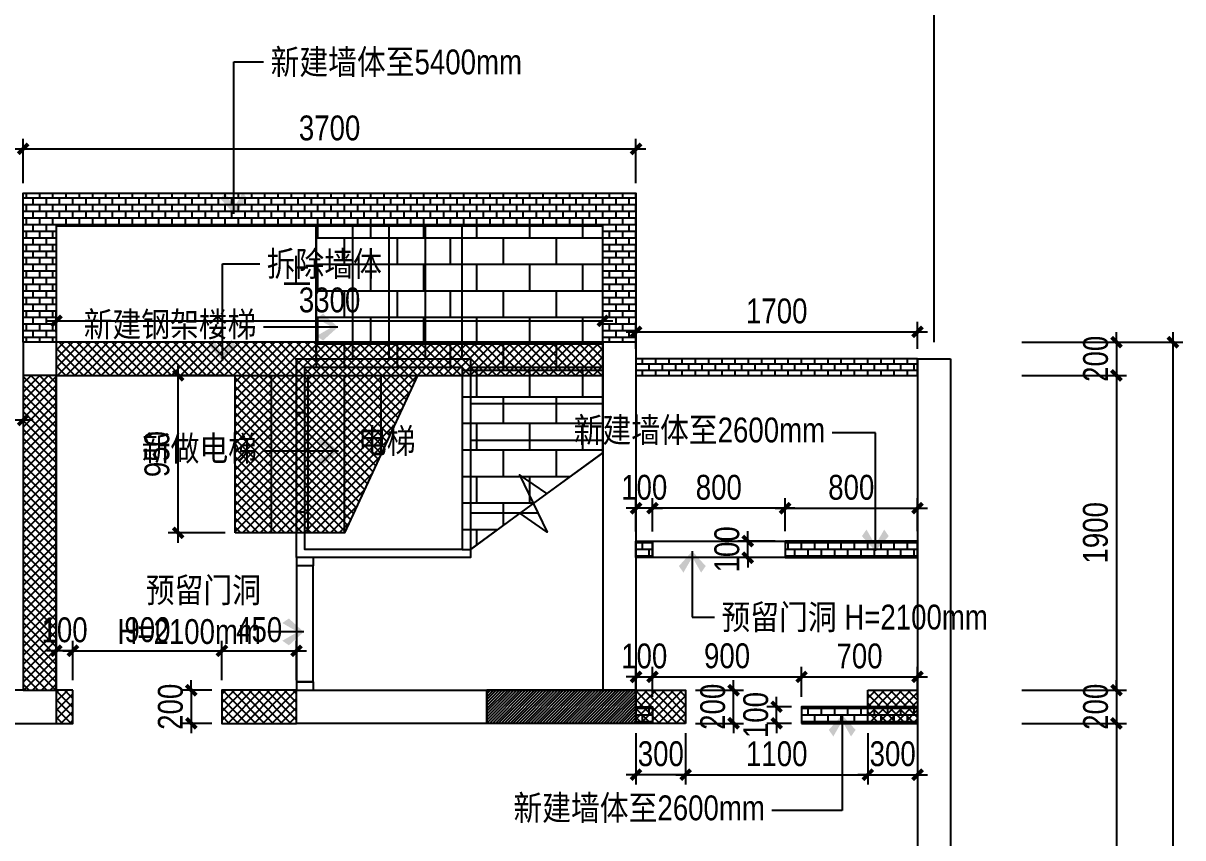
# Model space of a CAD drawing. Extents: x 160245 to 405305, y -111140 to 232735.
# Drawn here: x 334220 to 341222, y 49819 to 54735 of the extents above; entities that cross this region are included whole.
import ezdxf

# ---------------------------------------------------------------- set-up
doc = ezdxf.new("R2010")
doc.units = 0
doc.header["$LTSCALE"] = 10
doc.header["$MEASUREMENT"] = 0
doc.linetypes.add('DASH', pattern=[0.35, 0.25, -0.1])
doc.linetypes.add('HIDDEN', pattern=[0.375, 0.25, -0.125])
doc.layers.get('Defpoints').update_dxf_attribs({"color": 229})
for name, color, linetype in [('P-N wall 新建隔墙', 241, 'Continuous'), ('P-N wall 新建隔墙2', 241, 'Continuous'), ('P-O wall 原始墙体', 245, 'Continuous'), ('P-O wall 拆除墙体', 245, 'Continuous'), ('P-o 原建筑尺寸', 8, 'Continuous'), ('P-Stair 楼梯（原建筑设备）', 159, 'Continuous'), ('P-Text  平面文字', 9, 'Continuous')]:
    doc.layers.add(name, color=color, linetype=linetype)
doc.styles.add('PDC DIM', font='PMingLiU-ExtB.ttf', dxfattribs={"width": 0.85})
doc.dimstyles.new('PDC-A2', dxfattribs={"dimscale": 0, "dimtxt": 2.5, "dimasz": 1, "dimexe": 1, "dimexo": 1, "dimgap": 0.7, "dimtad": 1, "dimdec": 0, "dimtxsty": 'PDC DIM', "dimblk": 'ARCHTICK', "dimcen": 1, "dimdle": 1, "dimclrd": 8, "dimclre": 8, "dimclrt": 9, "dimadec": 0, "dimazin": 0, "dimtfac": 1, "dimtdec": 0, "dimtix": 1, "dimtmove": 2, "dimatfit": 3, "dimldrblk": 'PDC A2 T R', "dimfxl": 10, "dimfxlon": 1, "dimarcsym": 0})

# ---------------------------------------------------------------- blocks, each defined once
blk = doc.blocks.new('_ArchTick')
at = {"color": 0, "linetype": 'ByBlock', "const_width": 0.4}
blk.add_lwpolyline([(-0.5, -0.5), (0.5, 0.5)], dxfattribs=at)
blk = doc.blocks.new('*D1869')
at = {"layer": 'Defpoints', "color": 0, "transparency": 16777216}
for p in [(340190.6, 52809.4), (340190.6, 52609.4), (340821.4, 52609.4)]:
    blk.add_point(p, dxfattribs=at)
at = {"layer": 'P-o 原建筑尺寸', "color": 8, "lineweight": -2, "transparency": 16777216}
for p, q in [((340821.4, 52809.4), (340821.4, 52869.4)), ((340250.6, 52809.4), (340881.4, 52809.4)), ((340821.4, 52809.4), (340821.4, 52609.4)), ((340250.6, 52609.4), (340881.4, 52609.4)), ((340821.4, 52609.4), (340821.4, 52549.4))]:
    blk.add_line(p, q, dxfattribs=at)
at = {"layer": 'P-o 原建筑尺寸', "color": 8, "lineweight": -2, "transparency": 16777216, "xscale": 60, "yscale": 60, "zscale": 60}
for p, rotation in [((340821.4, 52809.4), 270), ((340821.4, 52609.4), 90)]:
    blk.add_blockref('_ArchTick', p, dxfattribs=dict(at, rotation=rotation))
at = {"layer": 'P-o 原建筑尺寸', "color": 9, "transparency": 16777216, "insert": (340695.9, 52709.4), "char_height": 150, "attachment_point": 5, "rotation": 90, "style": 'PDC DIM'}
blk.add_mtext('200', dxfattribs=at)
blk = doc.blocks.new('PDC A2 T R')
at = {"color": 0, "linetype": 'ByBlock'}
blk.add_line((0, 0), (-2, 0), dxfattribs=at)
for points in [[(-2.15, 0.89), (-1.49, 1.35), (-0.6, 0), (0, 0)], [(-2.15, -0.89), (-1.49, -1.35), (-0.6, 0), (0, 0)]]:
    blk.add_solid(points, dxfattribs=at)
blk = doc.blocks.new('*D1870')
at = {"layer": 'Defpoints', "color": 0, "transparency": 16777216}
for p in [(340190.6, 52609.4), (340190.6, 50709.4), (340821.4, 50709.4)]:
    blk.add_point(p, dxfattribs=at)
at = {"layer": 'P-o 原建筑尺寸', "color": 8, "lineweight": -2, "transparency": 16777216}
for p, q in [((340821.4, 52669.4), (340821.4, 50649.4)), ((340250.6, 52609.4), (340881.4, 52609.4)), ((340250.6, 50709.4), (340881.4, 50709.4))]:
    blk.add_line(p, q, dxfattribs=at)
at = {"layer": 'P-o 原建筑尺寸', "color": 8, "lineweight": -2, "transparency": 16777216, "xscale": 60, "yscale": 60, "zscale": 60}
for p, rotation in [((340821.4, 52609.4), 90), ((340821.4, 50709.4), 270)]:
    blk.add_blockref('_ArchTick', p, dxfattribs=dict(at, rotation=rotation))
at = {"layer": 'P-o 原建筑尺寸', "color": 9, "transparency": 16777216, "insert": (340694.9, 51659.4), "char_height": 150, "attachment_point": 5, "rotation": 90, "style": 'PDC DIM'}
blk.add_mtext('1900', dxfattribs=at)
blk = doc.blocks.new('*D1871')
at = {"layer": 'Defpoints', "color": 0, "transparency": 16777216}
for p in [(340190.6, 50709.4), (340190.6, 50509.4), (340821.4, 50509.4)]:
    blk.add_point(p, dxfattribs=at)
at = {"layer": 'P-o 原建筑尺寸', "color": 8, "lineweight": -2, "transparency": 16777216}
for p, q in [((340821.4, 50709.4), (340821.4, 50769.4)), ((340250.6, 50709.4), (340881.4, 50709.4)), ((340821.4, 50709.4), (340821.4, 50509.4)), ((340250.6, 50509.4), (340881.4, 50509.4)), ((340821.4, 50509.4), (340821.4, 50449.4))]:
    blk.add_line(p, q, dxfattribs=at)
at = {"layer": 'P-o 原建筑尺寸', "color": 8, "lineweight": -2, "transparency": 16777216, "xscale": 60, "yscale": 60, "zscale": 60}
for p, rotation in [((340821.4, 50709.4), 270), ((340821.4, 50509.4), 90)]:
    blk.add_blockref('_ArchTick', p, dxfattribs=dict(at, rotation=rotation))
at = {"layer": 'P-o 原建筑尺寸', "color": 9, "transparency": 16777216, "insert": (340695.9, 50609.4), "char_height": 150, "attachment_point": 5, "rotation": 90, "style": 'PDC DIM'}
blk.add_mtext('200', dxfattribs=at)
blk = doc.blocks.new('*D1872')
at = {"layer": 'Defpoints', "color": 0, "transparency": 16777216}
for p in [(340190.6, 50509.4), (340190.6, 46209.4), (340821.4, 46209.4)]:
    blk.add_point(p, dxfattribs=at)
at = {"layer": 'P-o 原建筑尺寸', "color": 8, "lineweight": -2, "transparency": 16777216}
for p, q in [((340821.4, 50569.4), (340821.4, 46149.4)), ((340250.6, 50509.4), (340881.4, 50509.4)), ((340250.6, 46209.4), (340881.4, 46209.4))]:
    blk.add_line(p, q, dxfattribs=at)
at = {"layer": 'P-o 原建筑尺寸', "color": 8, "lineweight": -2, "transparency": 16777216, "xscale": 60, "yscale": 60, "zscale": 60}
for p, rotation in [((340821.4, 50509.4), 90), ((340821.4, 46209.4), 270)]:
    blk.add_blockref('_ArchTick', p, dxfattribs=dict(at, rotation=rotation))
at = {"layer": 'P-o 原建筑尺寸', "color": 9, "transparency": 16777216, "insert": (340695.9, 48359.4), "char_height": 150, "attachment_point": 5, "rotation": 90, "style": 'PDC DIM'}
blk.add_mtext('4300', dxfattribs=at)
blk = doc.blocks.new('*D1874')
at = {"layer": 'Defpoints', "color": 0, "transparency": 16777216}
for p in [(340074.7, 52809.4), (340074.7, 46009.4), (341162, 46009.4)]:
    blk.add_point(p, dxfattribs=at)
at = {"layer": 'P-o 原建筑尺寸', "color": 8, "lineweight": -2, "transparency": 16777216}
for p, q in [((341162, 52869.4), (341162, 45949.4)), ((340562, 52809.4), (341222, 52809.4)), ((340562, 46009.4), (341222, 46009.4))]:
    blk.add_line(p, q, dxfattribs=at)
at = {"layer": 'P-o 原建筑尺寸', "color": 8, "lineweight": -2, "transparency": 16777216, "xscale": 60, "yscale": 60, "zscale": 60}
for p, rotation in [((341162, 52809.4), 90), ((341162, 46009.4), 270)]:
    blk.add_blockref('_ArchTick', p, dxfattribs=dict(at, rotation=rotation))
at = {"layer": 'P-o 原建筑尺寸', "color": 9, "transparency": 16777216, "insert": (341035.5, 49409.4), "char_height": 150, "attachment_point": 5, "rotation": 90, "style": 'PDC DIM'}
blk.add_mtext('6800', dxfattribs=at)
blk = doc.blocks.new('*D1958')
at = {"layer": 'Defpoints', "color": 0, "transparency": 16777216}
for p in [(335870.2, 50947.3), (335420.2, 50709.4), (335870.2, 50709.4)]:
    blk.add_point(p, dxfattribs=at)
at = {"layer": 'P-O wall 拆除墙体', "color": 8, "lineweight": -2, "transparency": 16777216}
for p, q in [((335420.2, 50769.4), (335420.2, 51007.3)), ((335870.2, 50769.4), (335870.2, 51007.3)), ((335360.2, 50947.3), (335930.2, 50947.3))]:
    blk.add_line(p, q, dxfattribs=at)
at = {"layer": 'P-O wall 拆除墙体', "color": 8, "lineweight": -2, "transparency": 16777216, "xscale": 60, "yscale": 60, "zscale": 60, "rotation": 180}
blk.add_blockref('_ArchTick', (335420.2, 50947.3), dxfattribs=at)
at = {"layer": 'P-O wall 拆除墙体', "color": 8, "lineweight": -2, "transparency": 16777216, "xscale": 60, "yscale": 60, "zscale": 60}
blk.add_blockref('_ArchTick', (335870.2, 50947.3), dxfattribs=at)
at = {"layer": 'P-O wall 拆除墙体', "color": 9, "transparency": 16777216, "insert": (335645.2, 51074.2), "char_height": 150, "attachment_point": 5, "style": 'PDC DIM'}
blk.add_mtext('450', dxfattribs=at)
blk = doc.blocks.new('*D1959')
at = {"layer": 'Defpoints', "color": 0, "transparency": 16777216}
for p in [(335420.2, 50709.4), (335235.2, 50509.4), (335420.2, 50509.4)]:
    blk.add_point(p, dxfattribs=at)
at = {"layer": 'P-O wall 拆除墙体', "color": 8, "lineweight": -2, "transparency": 16777216}
for p, q in [((335235.2, 50709.4), (335235.2, 50769.4)), ((335360.2, 50709.4), (335175.2, 50709.4)), ((335235.2, 50709.4), (335235.2, 50509.4)), ((335360.2, 50509.4), (335175.2, 50509.4)), ((335235.2, 50509.4), (335235.2, 50449.4))]:
    blk.add_line(p, q, dxfattribs=at)
at = {"layer": 'P-O wall 拆除墙体', "color": 8, "lineweight": -2, "transparency": 16777216, "xscale": 60, "yscale": 60, "zscale": 60}
for p, rotation in [((335235.2, 50709.4), 270), ((335235.2, 50509.4), 90)]:
    blk.add_blockref('_ArchTick', p, dxfattribs=dict(at, rotation=rotation))
at = {"layer": 'P-O wall 拆除墙体', "color": 9, "transparency": 16777216, "insert": (335109.7, 50609.4), "char_height": 150, "attachment_point": 5, "rotation": 90, "style": 'PDC DIM'}
blk.add_mtext('200', dxfattribs=at)
blk = doc.blocks.new('*D1960')
at = {"layer": 'Defpoints', "color": 0, "transparency": 16777216}
for p in [(334420.2, 50947.3), (334420.2, 50709.4), (334520.2, 50709.4)]:
    blk.add_point(p, dxfattribs=at)
at = {"layer": 'P-O wall 拆除墙体', "color": 8, "lineweight": -2, "transparency": 16777216}
for p, q in [((334420.2, 50769.4), (334420.2, 51007.3)), ((334520.2, 50769.4), (334520.2, 51007.3)), ((334420.2, 50947.3), (334360.2, 50947.3)), ((334520.2, 50947.3), (334420.2, 50947.3)), ((334520.2, 50947.3), (334580.2, 50947.3))]:
    blk.add_line(p, q, dxfattribs=at)
at = {"layer": 'P-O wall 拆除墙体', "color": 8, "lineweight": -2, "transparency": 16777216, "xscale": 60, "yscale": 60, "zscale": 60}
blk.add_blockref('_ArchTick', (334420.2, 50947.3), dxfattribs=at)
at = {"layer": 'P-O wall 拆除墙体', "color": 8, "lineweight": -2, "transparency": 16777216, "xscale": 60, "yscale": 60, "zscale": 60, "rotation": 180}
blk.add_blockref('_ArchTick', (334520.2, 50947.3), dxfattribs=at)
at = {"layer": 'P-O wall 拆除墙体', "color": 9, "transparency": 16777216, "insert": (334470.2, 51072.8), "char_height": 150, "attachment_point": 5, "style": 'PDC DIM'}
blk.add_mtext('100', dxfattribs=at)
blk = doc.blocks.new('*D1961')
at = {"layer": 'Defpoints', "color": 0, "transparency": 16777216}
for p in [(335156.3, 52609.4), (335500.2, 52609.4), (335500.2, 51659.4)]:
    blk.add_point(p, dxfattribs=at)
at = {"layer": 'P-O wall 拆除墙体', "color": 8, "lineweight": -2, "transparency": 16777216}
for p, q in [((335156.3, 51599.4), (335156.3, 52669.4)), ((335440.2, 52609.4), (335096.3, 52609.4)), ((335440.2, 51659.4), (335096.3, 51659.4))]:
    blk.add_line(p, q, dxfattribs=at)
at = {"layer": 'P-O wall 拆除墙体', "color": 8, "lineweight": -2, "transparency": 16777216, "xscale": 60, "yscale": 60, "zscale": 60}
for p, rotation in [((335156.3, 52609.4), 90), ((335156.3, 51659.4), 270)]:
    blk.add_blockref('_ArchTick', p, dxfattribs=dict(at, rotation=rotation))
at = {"layer": 'P-O wall 拆除墙体', "color": 9, "transparency": 16777216, "insert": (335028.4, 52134.4), "char_height": 150, "attachment_point": 5, "rotation": 90, "style": 'PDC DIM'}
blk.add_mtext('950', dxfattribs=at)
blk = doc.blocks.new('*D1962')
at = {"layer": 'Defpoints', "color": 0, "transparency": 16777216}
for p in [(337920.2, 50509.4), (338220.2, 50509.4), (337920.2, 50199.5)]:
    blk.add_point(p, dxfattribs=at)
at = {"layer": 'P-O wall 拆除墙体', "color": 8, "lineweight": -2, "transparency": 16777216}
for p, q in [((337920.2, 50449.4), (337920.2, 50139.5)), ((338220.2, 50449.4), (338220.2, 50139.5)), ((337920.2, 50199.5), (337860.2, 50199.5)), ((338220.2, 50199.5), (337920.2, 50199.5)), ((338220.2, 50199.5), (338280.2, 50199.5))]:
    blk.add_line(p, q, dxfattribs=at)
at = {"layer": 'P-O wall 拆除墙体', "color": 8, "lineweight": -2, "transparency": 16777216, "xscale": 60, "yscale": 60, "zscale": 60}
blk.add_blockref('_ArchTick', (337920.2, 50199.5), dxfattribs=at)
at = {"layer": 'P-O wall 拆除墙体', "color": 8, "lineweight": -2, "transparency": 16777216, "xscale": 60, "yscale": 60, "zscale": 60, "rotation": 180}
blk.add_blockref('_ArchTick', (338220.2, 50199.5), dxfattribs=at)
at = {"layer": 'P-O wall 拆除墙体', "color": 9, "transparency": 16777216, "insert": (338070.2, 50325), "char_height": 150, "attachment_point": 5, "style": 'PDC DIM'}
blk.add_mtext('300', dxfattribs=at)
blk = doc.blocks.new('*D1963')
at = {"layer": 'Defpoints', "color": 0, "transparency": 16777216}
for p in [(339320.2, 50509.4), (339620.2, 50509.4), (339620.2, 50199.5)]:
    blk.add_point(p, dxfattribs=at)
at = {"layer": 'P-O wall 拆除墙体', "color": 8, "lineweight": -2, "transparency": 16777216}
for p, q in [((339320.2, 50449.4), (339320.2, 50139.5)), ((339620.2, 50449.4), (339620.2, 50139.5)), ((339320.2, 50199.5), (339260.2, 50199.5)), ((339320.2, 50199.5), (339620.2, 50199.5)), ((339620.2, 50199.5), (339680.2, 50199.5))]:
    blk.add_line(p, q, dxfattribs=at)
at = {"layer": 'P-O wall 拆除墙体', "color": 8, "lineweight": -2, "transparency": 16777216, "xscale": 60, "yscale": 60, "zscale": 60}
blk.add_blockref('_ArchTick', (339320.2, 50199.5), dxfattribs=at)
at = {"layer": 'P-O wall 拆除墙体', "color": 8, "lineweight": -2, "transparency": 16777216, "xscale": 60, "yscale": 60, "zscale": 60, "rotation": 180}
blk.add_blockref('_ArchTick', (339620.2, 50199.5), dxfattribs=at)
at = {"layer": 'P-O wall 拆除墙体', "color": 9, "transparency": 16777216, "insert": (339470.2, 50325), "char_height": 150, "attachment_point": 5, "style": 'PDC DIM'}
blk.add_mtext('300', dxfattribs=at)
blk = doc.blocks.new('*D1964')
at = {"layer": 'Defpoints', "color": 0, "transparency": 16777216}
for p in [(338220.2, 50709.4), (338509.6, 50709.4), (338220.2, 50509.4)]:
    blk.add_point(p, dxfattribs=at)
at = {"layer": 'P-O wall 拆除墙体', "color": 8, "lineweight": -2, "transparency": 16777216}
for p, q in [((338509.6, 50709.4), (338509.6, 50769.4)), ((338280.2, 50709.4), (338569.6, 50709.4)), ((338509.6, 50509.4), (338509.6, 50709.4)), ((338280.2, 50509.4), (338569.6, 50509.4)), ((338509.6, 50509.4), (338509.6, 50449.4))]:
    blk.add_line(p, q, dxfattribs=at)
at = {"layer": 'P-O wall 拆除墙体', "color": 8, "lineweight": -2, "transparency": 16777216, "xscale": 60, "yscale": 60, "zscale": 60}
for p, rotation in [((338509.6, 50709.4), 270), ((338509.6, 50509.4), 90)]:
    blk.add_blockref('_ArchTick', p, dxfattribs=dict(at, rotation=rotation))
at = {"layer": 'P-O wall 拆除墙体', "color": 9, "transparency": 16777216, "insert": (338384.1, 50609.4), "char_height": 150, "attachment_point": 5, "rotation": 90, "style": 'PDC DIM'}
blk.add_mtext('200', dxfattribs=at)
blk = doc.blocks.new('*D1975')
at = {"layer": 'Defpoints', "color": 0, "transparency": 16777216}
for p in [(335420.2, 50947.3), (334520.2, 50709.4), (335420.2, 50709.4)]:
    blk.add_point(p, dxfattribs=at)
at = {"layer": 'P-O wall 拆除墙体', "color": 8, "lineweight": -2, "transparency": 16777216}
for p, q in [((334520.2, 50769.4), (334520.2, 51007.3)), ((335420.2, 50769.4), (335420.2, 51007.3)), ((334460.2, 50947.3), (335480.2, 50947.3))]:
    blk.add_line(p, q, dxfattribs=at)
at = {"layer": 'P-O wall 拆除墙体', "color": 8, "lineweight": -2, "transparency": 16777216, "xscale": 60, "yscale": 60, "zscale": 60, "rotation": 180}
blk.add_blockref('_ArchTick', (334520.2, 50947.3), dxfattribs=at)
at = {"layer": 'P-O wall 拆除墙体', "color": 8, "lineweight": -2, "transparency": 16777216, "xscale": 60, "yscale": 60, "zscale": 60}
blk.add_blockref('_ArchTick', (335420.2, 50947.3), dxfattribs=at)
at = {"layer": 'P-O wall 拆除墙体', "color": 9, "transparency": 16777216, "insert": (334970.2, 51073.8), "char_height": 150, "attachment_point": 5, "style": 'PDC DIM'}
blk.add_mtext('900', dxfattribs=at)
blk = doc.blocks.new('*D1976')
at = {"layer": 'Defpoints', "color": 0, "transparency": 16777216}
for p in [(338220.2, 50509.4), (339320.2, 50509.4), (339320.2, 50199.5)]:
    blk.add_point(p, dxfattribs=at)
at = {"layer": 'P-O wall 拆除墙体', "color": 8, "lineweight": -2, "transparency": 16777216}
for p, q in [((338220.2, 50449.4), (338220.2, 50139.5)), ((339320.2, 50449.4), (339320.2, 50139.5)), ((338160.2, 50199.5), (339380.2, 50199.5))]:
    blk.add_line(p, q, dxfattribs=at)
at = {"layer": 'P-O wall 拆除墙体', "color": 8, "lineweight": -2, "transparency": 16777216, "xscale": 60, "yscale": 60, "zscale": 60, "rotation": 180}
blk.add_blockref('_ArchTick', (338220.2, 50199.5), dxfattribs=at)
at = {"layer": 'P-O wall 拆除墙体', "color": 8, "lineweight": -2, "transparency": 16777216, "xscale": 60, "yscale": 60, "zscale": 60}
blk.add_blockref('_ArchTick', (339320.2, 50199.5), dxfattribs=at)
at = {"layer": 'P-O wall 拆除墙体', "color": 9, "transparency": 16777216, "insert": (338770.2, 50325), "char_height": 150, "attachment_point": 5, "style": 'PDC DIM'}
blk.add_mtext('1100', dxfattribs=at)
blk = doc.blocks.new('*D2013')
at = {"layer": 'Defpoints', "color": 0, "transparency": 16777216}
for p in [(337720.2, 52938.3), (334420.2, 52809.4), (337720.2, 52809.4)]:
    blk.add_point(p, dxfattribs=at)
at = {"layer": 'P-O wall 拆除墙体', "color": 8, "lineweight": -2, "transparency": 16777216}
for p, q in [((334360.2, 52938.3), (337780.2, 52938.3)), ((334420.2, 52869.4), (334420.2, 52998.3)), ((337720.2, 52869.4), (337720.2, 52998.3))]:
    blk.add_line(p, q, dxfattribs=at)
at = {"layer": 'P-O wall 拆除墙体', "color": 8, "lineweight": -2, "transparency": 16777216, "xscale": 60, "yscale": 60, "zscale": 60, "rotation": 180}
blk.add_blockref('_ArchTick', (334420.2, 52938.3), dxfattribs=at)
at = {"layer": 'P-O wall 拆除墙体', "color": 8, "lineweight": -2, "transparency": 16777216, "xscale": 60, "yscale": 60, "zscale": 60}
blk.add_blockref('_ArchTick', (337720.2, 52938.3), dxfattribs=at)
at = {"layer": 'P-O wall 拆除墙体', "color": 9, "transparency": 16777216, "insert": (336070.2, 53063.8), "char_height": 150, "attachment_point": 5, "style": 'PDC DIM'}
blk.add_mtext('3300', dxfattribs=at)
blk = doc.blocks.new('*D2019')
at = {"layer": 'Defpoints', "color": 0, "transparency": 16777216}
for p in [(333770.2, 52609.4), (334220.2, 52609.4), (334220.2, 52340.2)]:
    blk.add_point(p, dxfattribs=at)
at = {"layer": 'P-N wall 新建隔墙2', "color": 8, "lineweight": -2, "transparency": 16777216}
for p, q in [((333770.2, 52549.4), (333770.2, 52280.2)), ((334220.2, 52549.4), (334220.2, 52280.2)), ((333710.2, 52340.2), (334280.2, 52340.2))]:
    blk.add_line(p, q, dxfattribs=at)
at = {"layer": 'P-N wall 新建隔墙2', "color": 8, "lineweight": -2, "transparency": 16777216, "xscale": 60, "yscale": 60, "zscale": 60, "rotation": 180}
blk.add_blockref('_ArchTick', (333770.2, 52340.2), dxfattribs=at)
at = {"layer": 'P-N wall 新建隔墙2', "color": 8, "lineweight": -2, "transparency": 16777216, "xscale": 60, "yscale": 60, "zscale": 60}
blk.add_blockref('_ArchTick', (334220.2, 52340.2), dxfattribs=at)
at = {"layer": 'P-N wall 新建隔墙2', "color": 9, "transparency": 16777216, "insert": (333995.2, 52467.1), "char_height": 150, "attachment_point": 5, "style": 'PDC DIM'}
blk.add_mtext('450', dxfattribs=at)
blk = doc.blocks.new('*D2022')
at = {"layer": 'Defpoints', "color": 0, "transparency": 16777216}
for p in [(337920.2, 53976.4), (334220.2, 53709.4), (337920.2, 53709.4)]:
    blk.add_point(p, dxfattribs=at)
at = {"layer": 'P-N wall 新建隔墙2', "color": 8, "lineweight": -2, "transparency": 16777216}
for p, q in [((334220.2, 53769.4), (334220.2, 54036.4)), ((337920.2, 53769.4), (337920.2, 54036.4)), ((334160.2, 53976.4), (337980.2, 53976.4))]:
    blk.add_line(p, q, dxfattribs=at)
at = {"layer": 'P-N wall 新建隔墙2', "color": 8, "lineweight": -2, "transparency": 16777216, "xscale": 60, "yscale": 60, "zscale": 60, "rotation": 180}
blk.add_blockref('_ArchTick', (334220.2, 53976.4), dxfattribs=at)
at = {"layer": 'P-N wall 新建隔墙2', "color": 8, "lineweight": -2, "transparency": 16777216, "xscale": 60, "yscale": 60, "zscale": 60}
blk.add_blockref('_ArchTick', (337920.2, 53976.4), dxfattribs=at)
at = {"layer": 'P-N wall 新建隔墙2', "color": 9, "transparency": 16777216, "insert": (336070.2, 54101.9), "char_height": 150, "attachment_point": 5, "style": 'PDC DIM'}
blk.add_mtext('3700', dxfattribs=at)
blk = doc.blocks.new('*D2023')
at = {"layer": 'Defpoints', "color": 0, "transparency": 16777216}
for p in [(339620.2, 52871.9), (337920.2, 52709.4), (339620.2, 52709.4)]:
    blk.add_point(p, dxfattribs=at)
at = {"layer": 'P-N wall 新建隔墙2', "color": 8, "lineweight": -2, "transparency": 16777216}
for p, q in [((337860.2, 52871.9), (339680.2, 52871.9)), ((337920.2, 52769.4), (337920.2, 52931.9)), ((339620.2, 52769.4), (339620.2, 52931.9))]:
    blk.add_line(p, q, dxfattribs=at)
at = {"layer": 'P-N wall 新建隔墙2', "color": 8, "lineweight": -2, "transparency": 16777216, "xscale": 60, "yscale": 60, "zscale": 60, "rotation": 180}
blk.add_blockref('_ArchTick', (337920.2, 52871.9), dxfattribs=at)
at = {"layer": 'P-N wall 新建隔墙2', "color": 8, "lineweight": -2, "transparency": 16777216, "xscale": 60, "yscale": 60, "zscale": 60}
blk.add_blockref('_ArchTick', (339620.2, 52871.9), dxfattribs=at)
at = {"layer": 'P-N wall 新建隔墙2', "color": 9, "transparency": 16777216, "insert": (338770.2, 52997.4), "char_height": 150, "attachment_point": 5, "style": 'PDC DIM'}
blk.add_mtext('1700', dxfattribs=at)
blk = doc.blocks.new('*D2024')
at = {"layer": 'Defpoints', "color": 0, "transparency": 16777216}
for p in [(339620.2, 51807.6), (338820.2, 51609.4), (339620.2, 51609.4)]:
    blk.add_point(p, dxfattribs=at)
at = {"layer": 'P-N wall 新建隔墙2', "color": 8, "lineweight": -2, "transparency": 16777216}
for p, q in [((338820.2, 51669.4), (338820.2, 51867.6)), ((339620.2, 51669.4), (339620.2, 51867.6)), ((338760.2, 51807.6), (339680.2, 51807.6))]:
    blk.add_line(p, q, dxfattribs=at)
at = {"layer": 'P-N wall 新建隔墙2', "color": 8, "lineweight": -2, "transparency": 16777216, "xscale": 60, "yscale": 60, "zscale": 60, "rotation": 180}
blk.add_blockref('_ArchTick', (338820.2, 51807.6), dxfattribs=at)
at = {"layer": 'P-N wall 新建隔墙2', "color": 8, "lineweight": -2, "transparency": 16777216, "xscale": 60, "yscale": 60, "zscale": 60}
blk.add_blockref('_ArchTick', (339620.2, 51807.6), dxfattribs=at)
at = {"layer": 'P-N wall 新建隔墙2', "color": 9, "transparency": 16777216, "insert": (339220.2, 51933.1), "char_height": 150, "attachment_point": 5, "style": 'PDC DIM'}
blk.add_mtext('800', dxfattribs=at)
blk = doc.blocks.new('*D2025')
at = {"layer": 'Defpoints', "color": 0, "transparency": 16777216}
for p in [(338020.2, 51807.6), (338020.2, 51609.4), (338820.2, 51609.4)]:
    blk.add_point(p, dxfattribs=at)
at = {"layer": 'P-N wall 新建隔墙2', "color": 8, "lineweight": -2, "transparency": 16777216}
for p, q in [((338020.2, 51669.4), (338020.2, 51867.6)), ((338820.2, 51669.4), (338820.2, 51867.6)), ((338880.2, 51807.6), (337960.2, 51807.6))]:
    blk.add_line(p, q, dxfattribs=at)
at = {"layer": 'P-N wall 新建隔墙2', "color": 8, "lineweight": -2, "transparency": 16777216, "xscale": 60, "yscale": 60, "zscale": 60, "rotation": 180}
blk.add_blockref('_ArchTick', (338020.2, 51807.6), dxfattribs=at)
at = {"layer": 'P-N wall 新建隔墙2', "color": 8, "lineweight": -2, "transparency": 16777216, "xscale": 60, "yscale": 60, "zscale": 60}
blk.add_blockref('_ArchTick', (338820.2, 51807.6), dxfattribs=at)
at = {"layer": 'P-N wall 新建隔墙2', "color": 9, "transparency": 16777216, "insert": (338420.2, 51933.1), "char_height": 150, "attachment_point": 5, "style": 'PDC DIM'}
blk.add_mtext('800', dxfattribs=at)
blk = doc.blocks.new('*D2026')
at = {"layer": 'Defpoints', "color": 0, "transparency": 16777216}
for p in [(337920.2, 51807.6), (337920.2, 51606.7), (338020.2, 51606.7)]:
    blk.add_point(p, dxfattribs=at)
at = {"layer": 'P-N wall 新建隔墙2', "color": 8, "lineweight": -2, "transparency": 16777216}
for p, q in [((337920.2, 51666.7), (337920.2, 51867.6)), ((338020.2, 51666.7), (338020.2, 51867.6)), ((337920.2, 51807.6), (337860.2, 51807.6)), ((338020.2, 51807.6), (337920.2, 51807.6)), ((338020.2, 51807.6), (338080.2, 51807.6))]:
    blk.add_line(p, q, dxfattribs=at)
at = {"layer": 'P-N wall 新建隔墙2', "color": 8, "lineweight": -2, "transparency": 16777216, "xscale": 60, "yscale": 60, "zscale": 60}
blk.add_blockref('_ArchTick', (337920.2, 51807.6), dxfattribs=at)
at = {"layer": 'P-N wall 新建隔墙2', "color": 8, "lineweight": -2, "transparency": 16777216, "xscale": 60, "yscale": 60, "zscale": 60, "rotation": 180}
blk.add_blockref('_ArchTick', (338020.2, 51807.6), dxfattribs=at)
at = {"layer": 'P-N wall 新建隔墙2', "color": 9, "transparency": 16777216, "insert": (337970.2, 51933.1), "char_height": 150, "attachment_point": 5, "style": 'PDC DIM'}
blk.add_mtext('100', dxfattribs=at)
blk = doc.blocks.new('*D2027')
at = {"layer": 'Defpoints', "color": 0, "transparency": 16777216}
for p in [(338595.2, 51609.4), (338820.2, 51609.4), (338820.2, 51509.4)]:
    blk.add_point(p, dxfattribs=at)
at = {"layer": 'P-N wall 新建隔墙2', "color": 8, "lineweight": -2, "transparency": 16777216}
for p, q in [((338760.2, 51609.4), (338535.2, 51609.4)), ((338595.2, 51609.4), (338595.2, 51669.4)), ((338595.2, 51509.4), (338595.2, 51609.4)), ((338760.2, 51509.4), (338535.2, 51509.4)), ((338595.2, 51509.4), (338595.2, 51449.4))]:
    blk.add_line(p, q, dxfattribs=at)
at = {"layer": 'P-N wall 新建隔墙2', "color": 8, "lineweight": -2, "transparency": 16777216, "xscale": 60, "yscale": 60, "zscale": 60}
for p, rotation in [((338595.2, 51609.4), 270), ((338595.2, 51509.4), 90)]:
    blk.add_blockref('_ArchTick', p, dxfattribs=dict(at, rotation=rotation))
at = {"layer": 'P-N wall 新建隔墙2', "color": 9, "transparency": 16777216, "insert": (338469.7, 51559.4), "char_height": 150, "attachment_point": 5, "rotation": 90, "style": 'PDC DIM'}
blk.add_mtext('100', dxfattribs=at)
blk = doc.blocks.new('*D2028')
at = {"layer": 'Defpoints', "color": 0, "transparency": 16777216}
for p in [(338020.2, 50789.6), (337920.2, 50609.4), (338020.2, 50609.4)]:
    blk.add_point(p, dxfattribs=at)
at = {"layer": 'P-N wall 新建隔墙2', "color": 8, "lineweight": -2, "transparency": 16777216}
for p, q in [((337920.2, 50669.4), (337920.2, 50849.6)), ((338020.2, 50669.4), (338020.2, 50849.6)), ((337920.2, 50789.6), (337860.2, 50789.6)), ((337920.2, 50789.6), (338020.2, 50789.6)), ((338020.2, 50789.6), (338080.2, 50789.6))]:
    blk.add_line(p, q, dxfattribs=at)
at = {"layer": 'P-N wall 新建隔墙2', "color": 8, "lineweight": -2, "transparency": 16777216, "xscale": 60, "yscale": 60, "zscale": 60}
blk.add_blockref('_ArchTick', (337920.2, 50789.6), dxfattribs=at)
at = {"layer": 'P-N wall 新建隔墙2', "color": 8, "lineweight": -2, "transparency": 16777216, "xscale": 60, "yscale": 60, "zscale": 60, "rotation": 180}
blk.add_blockref('_ArchTick', (338020.2, 50789.6), dxfattribs=at)
at = {"layer": 'P-N wall 新建隔墙2', "color": 9, "transparency": 16777216, "insert": (337970.2, 50915.1), "char_height": 150, "attachment_point": 5, "style": 'PDC DIM'}
blk.add_mtext('100', dxfattribs=at)
blk = doc.blocks.new('*D2029')
at = {"layer": 'Defpoints', "color": 0, "transparency": 16777216}
for p in [(338920.2, 50789.6), (338020.2, 50609.4), (338920.2, 50609.4)]:
    blk.add_point(p, dxfattribs=at)
at = {"layer": 'P-N wall 新建隔墙2', "color": 8, "lineweight": -2, "transparency": 16777216}
for p, q in [((338020.2, 50669.4), (338020.2, 50849.6)), ((338920.2, 50669.4), (338920.2, 50849.6)), ((337960.2, 50789.6), (338980.2, 50789.6))]:
    blk.add_line(p, q, dxfattribs=at)
at = {"layer": 'P-N wall 新建隔墙2', "color": 8, "lineweight": -2, "transparency": 16777216, "xscale": 60, "yscale": 60, "zscale": 60, "rotation": 180}
blk.add_blockref('_ArchTick', (338020.2, 50789.6), dxfattribs=at)
at = {"layer": 'P-N wall 新建隔墙2', "color": 8, "lineweight": -2, "transparency": 16777216, "xscale": 60, "yscale": 60, "zscale": 60}
blk.add_blockref('_ArchTick', (338920.2, 50789.6), dxfattribs=at)
at = {"layer": 'P-N wall 新建隔墙2', "color": 9, "transparency": 16777216, "insert": (338470.2, 50916.1), "char_height": 150, "attachment_point": 5, "style": 'PDC DIM'}
blk.add_mtext('900', dxfattribs=at)
blk = doc.blocks.new('*D2030')
at = {"layer": 'Defpoints', "color": 0, "transparency": 16777216}
for p in [(339620.2, 50789.6), (338920.2, 50609.4), (339620.2, 50609.4)]:
    blk.add_point(p, dxfattribs=at)
at = {"layer": 'P-N wall 新建隔墙2', "color": 8, "lineweight": -2, "transparency": 16777216}
for p, q in [((338920.2, 50669.4), (338920.2, 50849.6)), ((339620.2, 50669.4), (339620.2, 50849.6)), ((338860.2, 50789.6), (339680.2, 50789.6))]:
    blk.add_line(p, q, dxfattribs=at)
at = {"layer": 'P-N wall 新建隔墙2', "color": 8, "lineweight": -2, "transparency": 16777216, "xscale": 60, "yscale": 60, "zscale": 60, "rotation": 180}
blk.add_blockref('_ArchTick', (338920.2, 50789.6), dxfattribs=at)
at = {"layer": 'P-N wall 新建隔墙2', "color": 8, "lineweight": -2, "transparency": 16777216, "xscale": 60, "yscale": 60, "zscale": 60}
blk.add_blockref('_ArchTick', (339620.2, 50789.6), dxfattribs=at)
at = {"layer": 'P-N wall 新建隔墙2', "color": 9, "transparency": 16777216, "insert": (339270.2, 50915.1), "char_height": 150, "attachment_point": 5, "style": 'PDC DIM'}
blk.add_mtext('700', dxfattribs=at)
blk = doc.blocks.new('*D2031')
at = {"layer": 'Defpoints', "color": 0, "transparency": 16777216}
for p in [(338769.4, 50609.4), (338920.2, 50609.4), (338920.2, 50509.4)]:
    blk.add_point(p, dxfattribs=at)
at = {"layer": 'P-N wall 新建隔墙2', "color": 8, "lineweight": -2, "transparency": 16777216}
for p, q in [((338769.4, 50609.4), (338769.4, 50669.4)), ((338860.2, 50609.4), (338709.4, 50609.4)), ((338769.4, 50509.4), (338769.4, 50609.4)), ((338860.2, 50509.4), (338709.4, 50509.4)), ((338769.4, 50509.4), (338769.4, 50449.4))]:
    blk.add_line(p, q, dxfattribs=at)
at = {"layer": 'P-N wall 新建隔墙2', "color": 8, "lineweight": -2, "transparency": 16777216, "xscale": 60, "yscale": 60, "zscale": 60}
for p, rotation in [((338769.4, 50609.4), 270), ((338769.4, 50509.4), 90)]:
    blk.add_blockref('_ArchTick', p, dxfattribs=dict(at, rotation=rotation))
at = {"layer": 'P-N wall 新建隔墙2', "color": 9, "transparency": 16777216, "insert": (338643.9, 50559.4), "char_height": 150, "attachment_point": 5, "rotation": 90, "style": 'PDC DIM'}
blk.add_mtext('100', dxfattribs=at)

msp = doc.modelspace()

# ---------------------------------------------------------------- hatches: boundary and pattern name
at = {"layer": 'P-N wall 新建隔墙2'}
h = msp.add_hatch(dxfattribs=at)
h.set_pattern_fill('AR-B816', color=250, scale=5)
h.paths.add_polyline_path([(334420.2, 52809.4), (334220.2, 52809.4), (334220.2, 53709.4), (337920.2, 53709.4), (337920.2, 52809.4), (337720.2, 52809.4), (337720.2, 53509.4), (334420.2, 53509.4)])
h = msp.add_hatch(dxfattribs=at)
h.set_pattern_fill('AR-B816,_O', color=250, scale=20)
h.set_pattern_definition([(0, (0, 0), (0, 160), []), (90, (0, 0), (-160, 160), [160, -160])])
h.paths.add_polyline_path([(336920.2, 51559.4), (337720.2, 52141.8), (337720.2, 53509.4), (335990.2, 53509.4), (335990.2, 52659.4), (336870.2, 52659.4), (336870.2, 51559.4)])
h = msp.add_hatch(dxfattribs=at)
h.set_pattern_fill('AR-B816', color=250, scale=5)
h.paths.add_polyline_path([(337920.2, 52609.4), (339620.2, 52609.4), (339620.2, 52709.4), (337920.2, 52709.4)])
h = msp.add_hatch(dxfattribs=at)
h.set_pattern_fill('AR-B816', color=250, scale=5)
h.paths.add_polyline_path([(338020.2, 51509.4), (337920.2, 51509.4), (337920.2, 51609.4), (338020.2, 51609.4)])
h = msp.add_hatch(dxfattribs=at)
h.set_pattern_fill('AR-B816', color=250, scale=5)
h.paths.add_polyline_path([(338820.2, 51509.4), (339620.2, 51509.4), (339620.2, 51609.4), (338820.2, 51609.4)])
h = msp.add_hatch(dxfattribs=at)
h.set_pattern_fill('AR-B816', color=250, scale=5)
h.paths.add_polyline_path([(338020.2, 50509.4), (337920.2, 50509.4), (337920.2, 50609.4), (338020.2, 50609.4)])
h = msp.add_hatch(dxfattribs=at)
h.set_pattern_fill('AR-B816', color=250, scale=5)
h.paths.add_polyline_path([(338920.2, 50509.4), (339620.2, 50509.4), (339620.2, 50609.4), (338920.2, 50609.4)])
at = {"layer": 'P-O wall 原始墙体'}
h = msp.add_hatch(dxfattribs=at)
h.set_pattern_fill('ANSI31', color=256, scale=100, style=0)
h.set_pattern_definition([(45, (120904.559, 4e-12), (-8.83883476, 8.83883476), [])])
h.paths.add_polyline_path([(337920.2, 50509.4), (337020.2, 50509.4), (337020.2, 50709.4), (337920.2, 50709.4)])
at = {"layer": 'P-O wall 拆除墙体'}
h = msp.add_hatch(dxfattribs=at)
h.set_pattern_fill('ANSI37', color=250, scale=300)
h.paths.add_polyline_path([(337720.2, 52609.4), (337720.2, 52809.4), (334420.2, 52809.4), (334420.2, 52609.4)])
h = msp.add_hatch(dxfattribs=at)
h.set_pattern_fill('ANSI37', color=250, scale=300)
h.paths.add_polyline_path([(334420.2, 52609.4), (334220.2, 52609.4), (334220.2, 50709.4), (334420.2, 50709.4)])
h.paths.add_polyline_path([(334291.7, 50923.5), (334634.1, 50923.5), (334634.1, 51221.7), (334291.7, 51221.7)], flags=9)
h = msp.add_hatch(dxfattribs=at)
h.set_pattern_fill('ANSI37', color=250, scale=300)
h.paths.add_polyline_path([(335500.2, 51659.4), (335500.2, 52609.4), (336600.2, 52609.4), (336160.2, 51659.4)])
h = msp.add_hatch(dxfattribs=at)
h.set_pattern_fill('ANSI37', color=250, scale=300)
h.paths.add_polyline_path([(334520.2, 50709.4), (334420.2, 50709.4), (334420.2, 50509.4), (334520.2, 50509.4)])
h = msp.add_hatch(dxfattribs=at)
h.set_pattern_fill('ANSI37', color=250, scale=300)
h.paths.add_polyline_path([(335870.2, 50709.4), (335420.2, 50709.4), (335420.2, 50509.4), (335870.2, 50509.4)])
h = msp.add_hatch(dxfattribs=at)
h.set_pattern_fill('ANSI37', color=250, scale=300)
h.paths.add_polyline_path([(338220.2, 50509.4), (337920.2, 50509.4), (337920.2, 50709.4), (338220.2, 50709.4)])
h = msp.add_hatch(dxfattribs=at)
h.set_pattern_fill('ANSI37', color=250, scale=300)
h.paths.add_polyline_path([(339320.2, 50709.4), (339620.2, 50709.4), (339620.2, 50509.4), (339320.2, 50509.4)])

# ---------------------------------------------------------------- linework, layer by layer
at = {"layer": 'P-N wall 新建隔墙'}
for p, q in [((335870.2, 50759.4), (335870.2, 50709.4)), ((335970.2, 50759.4), (335870.2, 50759.4)), ((335970.2, 50759.4), (335970.2, 50709.4))]:
    msp.add_line(p, q, dxfattribs=at)
at = {"layer": 'P-N wall 新建隔墙2'}
for p, q in [((335990.2, 52709.4), (335990.2, 53509.4)), ((336210.2, 52709.4), (336210.2, 53509.4)), ((336430.2, 52709.4), (336430.2, 53509.4)), ((336650.2, 52709.4), (336650.2, 53509.4)), ((336870.2, 52709.4), (336870.2, 53509.4)), ((336920.2, 52659.4), (337720.2, 52659.4)), ((335920.2, 52384.4), (335870.2, 52384.4)), ((336920.2, 52439.4), (337720.2, 52439.4)), ((336920.2, 52219.4), (337720.2, 52219.4)), ((336920.2, 51999.4), (337524.6, 51999.4)), ((335920.2, 51784.4), (335870.2, 51784.4)), ((336920.2, 51779.4), (337328.2, 51779.4)), ((335870.2, 51509.4), (335870.2, 51459.4)), ((335970.2, 51509.4), (335970.2, 51459.4)), ((335970.2, 51459.4), (335870.2, 51459.4))]:
    msp.add_line(p, q, dxfattribs=at)
for points in [[(334420.2, 52809.4), (334220.2, 52809.4), (334220.2, 53709.4), (337920.2, 53709.4), (337920.2, 52809.4), (337720.2, 52809.4), (337720.2, 53509.4), (334420.2, 53509.4), (334420.2, 52809.4)], [(336920.2, 51559.4), (337720.2, 52141.8), (337720.2, 53509.4), (335990.2, 53509.4), (335990.2, 52659.4), (336870.2, 52659.4), (336870.2, 51559.4), (336920.2, 51559.4)], [(337720.2, 52141.8), (337382.9, 51896.2), (337216.1, 52008.6), (337384.7, 51663.7), (337219.2, 51777.1), (336920.2, 51559.4)]]:
    msp.add_lwpolyline(points, dxfattribs=at)
for points in [[(336920.2, 52709.4), (336920.2, 51509.4), (335870.2, 51509.4), (335870.2, 52709.4), (336920.2, 52709.4)], [(336870.2, 52659.4), (336870.2, 51559.4), (335920.2, 51559.4), (335920.2, 52659.4), (336870.2, 52659.4)], [(337920.2, 52609.4), (339620.2, 52609.4), (339620.2, 52709.4), (337920.2, 52709.4)], [(338020.2, 51509.4), (337920.2, 51509.4), (337920.2, 51609.4), (338020.2, 51609.4)], [(338820.2, 51509.4), (339620.2, 51509.4), (339620.2, 51609.4), (338820.2, 51609.4)], [(338020.2, 50509.4), (337920.2, 50509.4), (337920.2, 50609.4), (338020.2, 50609.4)], [(338920.2, 50509.4), (339620.2, 50509.4), (339620.2, 50609.4), (338920.2, 50609.4)]]:
    msp.add_lwpolyline(points, close=True, dxfattribs=at)
at = {"layer": 'P-N wall 新建隔墙2', "linetype": 'DASH'}
for points in [[(338820.2, 51509.4), (338020.2, 51509.4), (338020.2, 51609.4), (338820.2, 51609.4)], [(335970.2, 51459.4), (335870.2, 51459.4), (335870.2, 50759.4), (335970.2, 50759.4)]]:
    msp.add_lwpolyline(points, close=True, dxfattribs=at)
at = {"layer": 'P-O wall 原始墙体'}
for p, q in [((334220.2, 52809.4), (334220.2, 50709.4)), ((334420.2, 52809.4), (334220.2, 52809.4)), ((334420.2, 52809.4), (334420.2, 50509.4)), ((337720.2, 52809.4), (337720.2, 50709.4)), ((337920.2, 52809.4), (337920.2, 50709.4)), ((339620.2, 52709.4), (339620.2, 46609.4)), ((339620.2, 52709.4), (339820.2, 52709.4)), ((339820.2, 52709.4), (339820.2, 46609.4)), ((334220.2, 50709.4), (333920.2, 50709.4)), ((335870.2, 50709.4), (337020.2, 50709.4)), ((337920.2, 50709.4), (337020.2, 50709.4)), ((337020.2, 50709.4), (337020.2, 50509.4)), ((337920.2, 50709.4), (337920.2, 50509.4)), ((333920.2, 50509.4), (334420.2, 50509.4)), ((337020.2, 50509.4), (335870.2, 50509.4)), ((337920.2, 50509.4), (337020.2, 50509.4))]:
    msp.add_line(p, q, dxfattribs=at)
msp.add_lwpolyline([(335870.2, 50509.4), (335870.2, 50709.4)], dxfattribs=at)
msp.add_lwpolyline([(337920.2, 50709.4), (337920.2, 50509.4), (337020.2, 50509.4), (337020.2, 50709.4), (337920.2, 50709.4)], close=True, dxfattribs=at)
at = {"layer": 'P-O wall 拆除墙体'}
for points in [[(337720.2, 52609.4), (337720.2, 52809.4), (334420.2, 52809.4), (334420.2, 52609.4), (337720.2, 52609.4)], [(335500.2, 51659.4), (335500.2, 52609.4), (336600.2, 52609.4), (336160.2, 51659.4), (335500.2, 51659.4)], [(335720.2, 51659.4), (335720.2, 52609.4)], [(335940.2, 51659.4), (335940.2, 52609.4)], [(336160.2, 51659.4), (336160.2, 52609.4)], [(336380.2, 52609.4), (336380.2, 52134.4)]]:
    msp.add_lwpolyline(points, dxfattribs=at)
at = {"layer": 'P-O wall 拆除墙体', "color": 250}
msp.add_lwpolyline([(334220.2, 50709.4), (334420.2, 50709.4), (334420.2, 52609.4), (334220.2, 52609.4)], close=True, dxfattribs=at)
at = {"layer": 'P-O wall 拆除墙体'}
for points in [[(334520.2, 50709.4), (334420.2, 50709.4), (334420.2, 50509.4), (334520.2, 50509.4)], [(335870.2, 50709.4), (335420.2, 50709.4), (335420.2, 50509.4), (335870.2, 50509.4)], [(338220.2, 50509.4), (337920.2, 50509.4), (337920.2, 50709.4), (338220.2, 50709.4)], [(339320.2, 50709.4), (339620.2, 50709.4), (339620.2, 50509.4), (339320.2, 50509.4)]]:
    msp.add_lwpolyline(points, close=True, dxfattribs=at)
at = {"layer": 'P-Stair 楼梯（原建筑设备）', "linetype": 'HIDDEN'}
for points in [[(339720.2, 52809.4), (339720.2, 56709.4), (333620.2, 56709.4), (333620.2, 55209.4), (331920.2, 55209.4), (331920.2, 52809.4)], [(334220.2, 52809.4), (334220.2, 53709.4), (337920.2, 53709.4), (337920.2, 52809.4)]]:
    msp.add_lwpolyline(points, dxfattribs=at)
at = {"layer": 'P-Stair 楼梯（原建筑设备）'}
msp.add_lwpolyline([(335990.2, 53084.4, 0, 0, 0), (336675.5, 53084.4, 80, 0, 0), (336975.5, 53084.4, 0, 0, 0)], format="xyseb", dxfattribs=at)

# ---------------------------------------------------------------- texts
at = {"layer": 'P-N wall 新建隔墙2', "color": 9, "char_height": 150, "style": 'PDC DIM'}
for s, insert, attachment_point in [('新建墙体至5400mm', (335713.7, 54576.2), 1), ('{\\fPMingLiU|b0|i0|c136|p18;新建\\fPMingLiU|b0|i0|c134|p18;钢架\\fPMingLiU|b0|i0|c136|p18;楼梯}', (335628.6, 52825.7), 9), ('新建墙体至2600mm', (339062.3, 52188.5), 9), ('{\\fPMingLiU|b0|i0|c136|p18;新\\fPMingLiU|b0|i0|c134|p18;做电梯}', (335631.8, 52077.1), 9), ('{\\fPMingLiU|b0|i0|c136|p18;预留门洞 \\fPMingLiU|b0|i0|c134|p18;\\P\\fPMingLiU|b0|i0|c136|p18;H=2100mm}', (335656, 50986.3), 9), ('{\\fPMingLiU|b0|i0|c136|p18;预留门洞 H=2100mm}', (338436.3, 51225.7), 1), ('{\\fPMingLiU|b0|i0|c136|p18;新建墙体至\\fPMingLiU-ExtB|b0|i0|c136|p18;2600mm}', (338698.6, 49907.9), 9)]:
    msp.add_mtext(s, dxfattribs=dict(at, insert=insert, attachment_point=attachment_point))
at = {"layer": 'P-N wall 新建隔墙2', "insert": (336241.5, 52289.4), "char_height": 150, "width": 893.426, "attachment_point": 1, "style": 'PDC DIM'}
msp.add_mtext('电梯', dxfattribs=at)
at = {"layer": 'P-O wall 拆除墙体', "color": 9, "insert": (335690.2, 53357.8), "char_height": 150, "attachment_point": 1, "style": 'PDC DIM'}
msp.add_mtext('拆除墙体', dxfattribs=at)
at = {"layer": 'P-Text  平面文字', "insert": (335786.2, 53312.3), "char_height": 150, "width": 893.426, "attachment_point": 1, "style": 'PDC DIM'}
msp.add_mtext('上', dxfattribs=at)

# ---------------------------------------------------------------- dimensions: what is measured, and where the dimension line sits
at = {"layer": 'P-N wall 新建隔墙2'}
for base, p1, p2, picture, middle in [((337920.2, 53976.4), (334220.2, 53709.4), (337920.2, 53709.4), '*D2022', (336070.2, 54101.9)), ((339620.2, 52871.9), (337920.2, 52709.4), (339620.2, 52709.4), '*D2023', (338770.2, 52997.4)), ((334220.2, 52340.2), (333770.2, 52609.4), (334220.2, 52609.4), '*D2019', (333995.2, 52467.1)), ((337920.2, 51807.6), (338020.2, 51606.7), (337920.2, 51606.7), '*D2026', (337970.2, 51933.1)), ((338020.2, 51807.6), (338820.2, 51609.4), (338020.2, 51609.4), '*D2025', (338420.2, 51933.1)), ((339620.2, 51807.6), (338820.2, 51609.4), (339620.2, 51609.4), '*D2024', (339220.2, 51933.1)), ((338020.2, 50789.6), (337920.2, 50609.4), (338020.2, 50609.4), '*D2028', (337970.2, 50915.1)), ((338920.2, 50789.6), (338020.2, 50609.4), (338920.2, 50609.4), '*D2029', (338470.2, 50916.1)), ((339620.2, 50789.6), (338920.2, 50609.4), (339620.2, 50609.4), '*D2030', (339270.2, 50915.1))]:
    dim = msp.add_linear_dim(base=base, p1=p1, p2=p2, dimstyle='PDC-A2', override={"dimscale": 60}, dxfattribs=at)
    dim.commit()
    dim.dimension.update_dxf_attribs({"geometry": picture, "text_midpoint": middle})
for base, p1, p2, picture, middle in [((338595.2, 51609.4), (338820.2, 51509.4), (338820.2, 51609.4), '*D2027', (338469.7, 51559.4)), ((338769.4, 50609.4), (338920.2, 50509.4), (338920.2, 50609.4), '*D2031', (338643.9, 50559.4))]:
    dim = msp.add_linear_dim(base=base, p1=p1, p2=p2, angle=90, dimstyle='PDC-A2', override={"dimscale": 60}, dxfattribs=at)
    dim.commit()
    dim.dimension.update_dxf_attribs({"geometry": picture, "text_midpoint": middle})
at = {"layer": 'P-O wall 拆除墙体'}
for base, p1, p2, picture, middle in [((337720.2, 52938.3), (334420.2, 52809.4), (337720.2, 52809.4), '*D2013', (336070.2, 53063.8)), ((334420.2, 50947.3), (334520.2, 50709.4), (334420.2, 50709.4), '*D1960', (334470.2, 51072.8)), ((335420.2, 50947.3), (334520.2, 50709.4), (335420.2, 50709.4), '*D1975', (334970.2, 51073.8)), ((335870.2, 50947.3), (335420.2, 50709.4), (335870.2, 50709.4), '*D1958', (335645.2, 51074.2)), ((337920.2, 50199.5), (338220.2, 50509.4), (337920.2, 50509.4), '*D1962', (338070.2, 50325)), ((339320.2, 50199.5), (338220.2, 50509.4), (339320.2, 50509.4), '*D1976', (338770.2, 50325)), ((339620.2, 50199.5), (339320.2, 50509.4), (339620.2, 50509.4), '*D1963', (339470.2, 50325))]:
    dim = msp.add_linear_dim(base=base, p1=p1, p2=p2, dimstyle='PDC-A2', override={"dimscale": 60}, dxfattribs=at)
    dim.commit()
    dim.dimension.update_dxf_attribs({"geometry": picture, "text_midpoint": middle})
for base, p1, p2, picture, middle in [((335156.3, 52609.4), (335500.2, 51659.4), (335500.2, 52609.4), '*D1961', (335028.4, 52134.4)), ((335235.2, 50509.4), (335420.2, 50709.4), (335420.2, 50509.4), '*D1959', (335109.7, 50609.4)), ((338509.6, 50709.4), (338220.2, 50509.4), (338220.2, 50709.4), '*D1964', (338384.1, 50609.4))]:
    dim = msp.add_linear_dim(base=base, p1=p1, p2=p2, angle=90, dimstyle='PDC-A2', override={"dimscale": 60}, dxfattribs=at)
    dim.commit()
    dim.dimension.update_dxf_attribs({"geometry": picture, "text_midpoint": middle})
at = {"layer": 'P-o 原建筑尺寸'}
for base, p1, p2, picture, middle in [((341162, 46009.4), (340074.7, 52809.4), (340074.7, 46009.4), '*D1874', (341035.5, 49409.4)), ((340821.4, 52609.4), (340190.6, 52809.4), (340190.6, 52609.4), '*D1869', (340695.9, 52709.4)), ((340821.4, 50709.4), (340190.6, 52609.4), (340190.6, 50709.4), '*D1870', (340694.9, 51659.4)), ((340821.4, 50509.4), (340190.6, 50709.4), (340190.6, 50509.4), '*D1871', (340695.9, 50609.4)), ((340821.4, 46209.4), (340190.6, 50509.4), (340190.6, 46209.4), '*D1872', (340695.9, 48359.4))]:
    dim = msp.add_linear_dim(base=base, p1=p1, p2=p2, angle=90, dimstyle='PDC-A2', override={"dimscale": 60}, dxfattribs=at)
    dim.commit()
    dim.dimension.update_dxf_attribs({"geometry": picture, "text_midpoint": middle})

# ---------------------------------------------------------------- leaders
at = {"layer": 'P-N wall 新建隔墙2', "annotation_type": 0, "has_hookline": 1}
for points, hookline_direction, text_width in [([(335492.8, 53585.3), (335492.8, 54501.2), (335671.7, 54501.2)], 0, 1575.2), ([(336120.4, 52900.7), (335670.6, 52900.7)], 1, 1128.2), ([(339365.5, 51549.8), (339365.5, 52263.5), (339104.3, 52263.5)], 1, 1575.2), ([(336123.6, 52152.1), (335673.8, 52152.1)], 1, 748.7), ([(335913.8, 51061.3), (335698, 51061.3)], 1, 859.3), ([(339165.4, 50559.2), (339165.4, 49982.9), (338740.6, 49982.9)], 1, 1575.2)]:
    msp.add_leader(points, dimstyle='PDC-A2', override={"dimscale": 60, "dimtad": 0}, dxfattribs=dict(at, hookline_direction=hookline_direction, text_width=text_width))
at = {"layer": 'P-N wall 新建隔墙2'}
msp.add_leader([(338260.3, 51548), (338260.3, 51150.7), (338394.3, 51150.7)], dimstyle='PDC-A2', override={"dimscale": 60, "dimtad": 0}, dxfattribs=at)
at = {"layer": 'P-O wall 拆除墙体', "annotation_type": 0, "has_hookline": 1, "hookline_direction": 0, "text_width": 748.5}
msp.add_leader([(335424.1, 52697.2), (335424.1, 53282.8), (335648.2, 53282.8)], dimstyle='PDC-A2', override={"dimscale": 60, "dimtad": 0}, dxfattribs=at)

doc.saveas('drawing.dxf')
